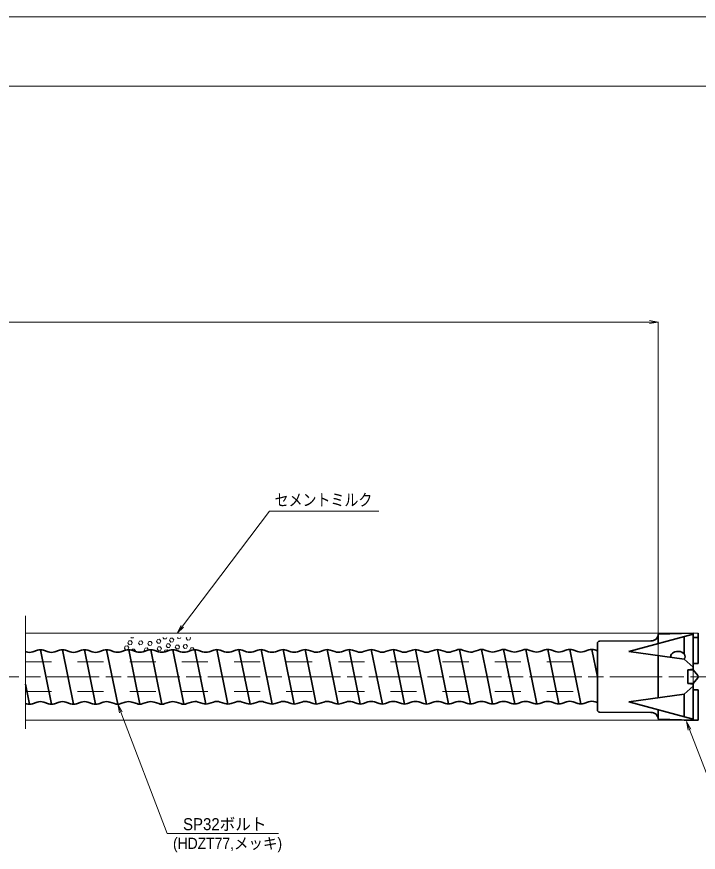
# Model space of a CAD drawing. Units: millimetres at full size, sheet at 1:2.5; details may follow other scales. Extents: x 2161 to 3841, y 1207 to 2409.
# Drawn here: x 3134 to 3526, y 1928.5 to 2409.5 of the extents above; entities that cross this region are included whole.
import ezdxf
from ezdxf.enums import TextEntityAlignment as Align

# ---------------------------------------------------------------- set-up
doc = ezdxf.new("R2010")
doc.units = ezdxf.units.MM
doc.header["$LTSCALE"] = 2.5
doc.linetypes.add('CHAIN', pattern=[18.5, 12, -1.5, 3.5, -1.5])
doc.linetypes.add('DASHED_SPACED', pattern=[12, 6, -6])
for name, color, linetype, lineweight in [('1 外形線', 7, 'Continuous', 35), ('2 細い実線', 3, 'Continuous', 20), ('3 隠れ線', 2, 'DASHED_SPACED', 13), ('4 中心線', 1, 'CHAIN', 15), ('6 寸法線', 4, 'Continuous', 13), ('7 枠・タイトル', 7, 'Continuous', 13), ('DEFPOINTS_8', 7, 'Continuous', 13)]:
    doc.layers.add(name, color=color, linetype=linetype, lineweight=lineweight)
doc.layers.add('9文字', color=7, linetype='Continuous')
doc.styles.add('ＭＳ Ｐゴシック', font='')
doc.styles.get('ＭＳ Ｐゴシック').set_extended_font_data('MS PGothic')

# ---------------------------------------------------------------- blocks, each defined once
blk = doc.blocks.new('open_arrow')
at = {"color": 0, "linetype": 'Continuous', "lineweight": -2}
blk.add_lwpolyline([(7.5, 1.25), (0, 0), (7.5, -1.25)], dxfattribs=at)

msp = doc.modelspace()

# ---------------------------------------------------------------- linework, layer by layer
at = {"layer": '1 外形線'}
for p, q in [((3523.016, 2053.99), (3486.016, 2044.092)), ((3523.016, 2054.602), (3503.016, 2054.102)), ((3503.016, 2054.102), (3503.016, 2048.94)), ((3523.016, 2033.602), (3523.016, 2054.602)), ((3526.016, 2037.102), (3526.016, 2054.602)), ((3498.771, 2050.148), (3469.516, 2050.102)), ((3518.016, 2052.727), (3518.016, 2042.621)), ((3526.016, 2052.102), (3523.016, 2052.102)), ((3139.386, 2043.916), (3139.016, 2044.042)), ((3143.223, 2043.909), (3145.916, 2044.812)), ((3147.685, 2045.104), (3154.035, 2013.764)), ((3152.072, 2043.923), (3149.454, 2044.812)), ((3155.909, 2043.916), (3158.603, 2044.819)), ((3160.371, 2045.111), (3166.721, 2013.771)), ((3164.758, 2043.93), (3162.14, 2044.819)), ((3168.595, 2043.922), (3171.289, 2044.826)), ((3173.058, 2045.118), (3179.408, 2013.778)), ((3177.445, 2043.936), (3174.826, 2044.826)), ((3181.282, 2043.929), (3183.975, 2044.832)), ((3185.744, 2045.124), (3192.094, 2013.784)), ((3190.131, 2043.943), (3187.512, 2044.832)), ((3193.968, 2043.936), (3196.661, 2044.839)), ((3198.43, 2045.131), (3204.78, 2013.791)), ((3202.817, 2043.95), (3200.199, 2044.839)), ((3206.654, 2043.942), (3209.348, 2044.846)), ((3211.116, 2045.138), (3217.466, 2013.798)), ((3215.503, 2043.957), (3212.885, 2044.846)), ((3219.34, 2043.949), (3222.034, 2044.852)), ((3223.803, 2045.145), (3230.153, 2013.805)), ((3228.19, 2043.963), (3225.571, 2044.852)), ((3232.027, 2043.956), (3234.72, 2044.859)), ((3236.489, 2045.151), (3242.839, 2013.811)), ((3240.876, 2043.97), (3238.257, 2044.859)), ((3244.713, 2043.963), (3247.407, 2044.866)), ((3249.175, 2045.158), (3255.525, 2013.818)), ((3253.562, 2043.977), (3250.944, 2044.866)), ((3257.399, 2043.969), (3260.093, 2044.873)), ((3261.861, 2045.165), (3268.211, 2013.825)), ((3266.248, 2043.983), (3263.63, 2044.873)), ((3270.085, 2043.976), (3272.779, 2044.879)), ((3274.548, 2045.171), (3280.898, 2013.831)), ((3278.935, 2043.99), (3276.316, 2044.879)), ((3282.772, 2043.983), (3285.465, 2044.886)), ((3287.234, 2045.178), (3293.584, 2013.838)), ((3291.621, 2043.997), (3289.002, 2044.886)), ((3295.458, 2043.989), (3298.152, 2044.893)), ((3299.92, 2045.185), (3306.27, 2013.845)), ((3304.307, 2044.004), (3301.689, 2044.893)), ((3308.144, 2043.996), (3310.838, 2044.899)), ((3312.606, 2045.192), (3318.956, 2013.852)), ((3316.993, 2044.01), (3314.375, 2044.899)), ((3320.83, 2044.003), (3323.524, 2044.906)), ((3325.293, 2045.198), (3331.643, 2013.858)), ((3329.68, 2044.017), (3327.061, 2044.906)), ((3333.517, 2044.01), (3336.21, 2044.913)), ((3337.979, 2045.205), (3344.329, 2013.865)), ((3342.366, 2044.024), (3339.747, 2044.913)), ((3346.203, 2044.016), (3348.897, 2044.92)), ((3350.665, 2045.212), (3357.015, 2013.872)), ((3355.052, 2044.03), (3352.434, 2044.92)), ((3358.889, 2044.023), (3361.583, 2044.926)), ((3363.351, 2045.218), (3369.701, 2013.878)), ((3367.739, 2044.037), (3365.12, 2044.926)), ((3371.576, 2044.03), (3374.269, 2044.933)), ((3376.038, 2045.225), (3382.388, 2013.885)), ((3380.425, 2044.044), (3377.806, 2044.933)), ((3384.262, 2044.036), (3386.955, 2044.94)), ((3388.724, 2045.232), (3395.074, 2013.892)), ((3393.111, 2044.05), (3390.492, 2044.94)), ((3396.948, 2044.043), (3399.642, 2044.946)), ((3401.41, 2045.239), (3404.578, 2029.602)), ((3405.797, 2044.057), (3403.179, 2044.946)), ((3409.634, 2044.05), (3412.328, 2044.953)), ((3414.096, 2045.245), (3420.446, 2013.905)), ((3418.484, 2044.064), (3415.865, 2044.953)), ((3422.321, 2044.057), (3425.014, 2044.96)), ((3426.783, 2045.252), (3433.133, 2013.912)), ((3431.17, 2044.071), (3428.551, 2044.96)), ((3435.007, 2044.063), (3437.7, 2044.967)), ((3439.469, 2045.259), (3445.819, 2013.919)), ((3443.856, 2044.077), (3441.238, 2044.967)), ((3447.693, 2044.07), (3450.387, 2044.973)), ((3452.155, 2045.265), (3458.505, 2013.925)), ((3456.542, 2044.084), (3453.924, 2044.973)), ((3460.379, 2044.077), (3463.073, 2044.98)), ((3464.841, 2045.272), (3468.016, 2029.602)), ((3468.016, 2044.502), (3466.61, 2044.98)), ((3468.016, 2010.602), (3468.016, 2048.602)), ((3518.016, 2039.602), (3486.016, 2044.092)), ((3503.016, 2041.707), (3503.016, 2029.602)), ((3518.016, 2039.979), (3518.016, 2039.602)), ((3518.016, 2039.602), (3523.016, 2035.102)), ((3526.016, 2037.102), (3523.016, 2037.102)), ((3404.578, 2029.602), (3407.76, 2013.899)), ((3503.016, 2017.497), (3503.016, 2029.602)), ((3520.016, 2033.602), (3523.016, 2033.852)), ((3520.016, 2025.602), (3520.016, 2033.602)), ((3523.016, 2033.602), (3521.016, 2033.602)), ((3523.016, 2033.602), (3525.788, 2030.238)), ((3139.016, 2025.269), (3141.349, 2013.758)), ((3520.016, 2025.602), (3523.016, 2025.352)), ((3523.016, 2025.602), (3521.016, 2025.602)), ((3523.016, 2025.602), (3525.788, 2028.966)), ((3523.016, 2004.602), (3523.016, 2025.602)), ((3518.016, 2019.602), (3523.016, 2024.102)), ((3526.016, 2022.102), (3523.016, 2022.102)), ((3526.016, 2004.602), (3526.016, 2022.102)), ((3365.239, 2015.074), (3367.933, 2014.171)), ((3377.926, 2015.08), (3380.619, 2014.177)), ((3390.612, 2015.087), (3393.305, 2014.184)), ((3399.461, 2015.073), (3396.842, 2014.184)), ((3403.298, 2015.094), (3405.992, 2014.191)), ((3412.147, 2015.08), (3409.529, 2014.191)), ((3415.984, 2015.101), (3418.678, 2014.197)), ((3424.834, 2015.087), (3422.215, 2014.197)), ((3428.671, 2015.107), (3431.364, 2014.204)), ((3437.52, 2015.093), (3434.901, 2014.204)), ((3441.357, 2015.114), (3444.05, 2014.211)), ((3450.206, 2015.1), (3447.588, 2014.211)), ((3454.043, 2015.121), (3456.737, 2014.217)), ((3462.892, 2015.107), (3460.274, 2014.217)), ((3466.729, 2015.127), (3468.016, 2014.696)), ((3518.016, 2019.602), (3486.016, 2015.112)), ((3523.016, 2005.215), (3486.016, 2015.112)), ((3518.016, 2006.477), (3518.016, 2019.602)), ((3139.016, 2014.239), (3139.58, 2014.05)), ((3145.736, 2014.939), (3143.117, 2014.05)), ((3149.573, 2014.96), (3152.266, 2014.056)), ((3158.422, 2014.946), (3155.804, 2014.056)), ((3162.259, 2014.966), (3164.953, 2014.063)), ((3171.108, 2014.952), (3168.49, 2014.063)), ((3174.945, 2014.973), (3177.639, 2014.07)), ((3183.795, 2014.959), (3181.176, 2014.07)), ((3187.632, 2014.98), (3190.325, 2014.077)), ((3196.481, 2014.966), (3193.862, 2014.077)), ((3200.318, 2014.987), (3203.011, 2014.083)), ((3209.167, 2014.973), (3206.549, 2014.083)), ((3213.004, 2014.993), (3215.698, 2014.09)), ((3221.853, 2014.979), (3219.235, 2014.09)), ((3225.69, 2015), (3228.384, 2014.097)), ((3234.54, 2014.986), (3231.921, 2014.097)), ((3238.377, 2015.007), (3241.07, 2014.103)), ((3247.226, 2014.993), (3244.607, 2014.103)), ((3251.063, 2015.013), (3253.757, 2014.11)), ((3259.912, 2014.999), (3257.294, 2014.11)), ((3263.749, 2015.02), (3266.443, 2014.117)), ((3272.598, 2015.006), (3269.98, 2014.117)), ((3276.435, 2015.027), (3279.129, 2014.124)), ((3285.285, 2015.013), (3282.666, 2014.124)), ((3289.122, 2015.034), (3291.815, 2014.13)), ((3297.971, 2015.019), (3295.352, 2014.13)), ((3301.808, 2015.04), (3304.502, 2014.137)), ((3310.657, 2015.026), (3308.039, 2014.137)), ((3314.494, 2015.047), (3317.188, 2014.144)), ((3323.343, 2015.033), (3320.725, 2014.144)), ((3327.18, 2015.054), (3329.874, 2014.15)), ((3336.03, 2015.04), (3333.411, 2014.15)), ((3339.867, 2015.06), (3342.56, 2014.157)), ((3348.716, 2015.046), (3346.097, 2014.157)), ((3352.553, 2015.067), (3355.247, 2014.164)), ((3361.402, 2015.053), (3358.784, 2014.164)), ((3374.089, 2015.06), (3371.47, 2014.171)), ((3386.775, 2015.066), (3384.156, 2014.177)), ((3503.016, 2005.102), (3503.016, 2010.264)), ((3498.771, 2009.056), (3469.516, 2009.102)), ((3523.016, 2004.602), (3503.016, 2005.102)), ((3526.016, 2004.602), (3518.016, 2004.602)), ((3526.016, 2004.602), (3523.016, 2004.602))]:
    msp.add_line(p, q, dxfattribs=at)
for centre, radius, start, end in [((3498.999, 2054.142), 4, 266.73209, 360), ((3469.516, 2048.602), 1.5, 90, 180), ((3147.685, 2039.604), 5.5, 71.24295, 108.75705), ((3154.001, 2049.604), 6, 251.24295, 288.53839), ((3160.371, 2039.611), 5.5, 71.24295, 108.75705), ((3166.688, 2049.611), 6, 251.24295, 288.53839), ((3173.058, 2039.618), 5.5, 71.24295, 108.75705), ((3179.374, 2049.618), 6, 251.24295, 288.53839), ((3185.744, 2039.624), 5.5, 71.24295, 108.75705), ((3192.06, 2049.624), 6, 251.24295, 288.53839), ((3198.43, 2039.631), 5.5, 71.24295, 108.75705), ((3204.747, 2049.631), 6, 251.24295, 288.53839), ((3211.116, 2039.638), 5.5, 71.24295, 108.75705), ((3217.433, 2049.638), 6, 251.24295, 288.53839), ((3223.803, 2039.645), 5.5, 71.24295, 108.75705), ((3230.119, 2049.645), 6, 251.24295, 288.53839), ((3236.489, 2039.651), 5.5, 71.24295, 108.75705), ((3242.805, 2049.651), 6, 251.24295, 288.53839), ((3249.175, 2039.658), 5.5, 71.24295, 108.75705), ((3255.492, 2049.658), 6, 251.24295, 288.53839), ((3261.861, 2039.665), 5.5, 71.24295, 108.75705), ((3268.178, 2049.665), 6, 251.24295, 288.53839), ((3274.548, 2039.671), 5.5, 71.24295, 108.75705), ((3280.864, 2049.671), 6, 251.24295, 288.53839), ((3287.234, 2039.678), 5.5, 71.24295, 108.75705), ((3293.55, 2049.678), 6, 251.24295, 288.53839), ((3299.92, 2039.685), 5.5, 71.24295, 108.75705), ((3306.237, 2049.685), 6, 251.24295, 288.53839), ((3312.606, 2039.692), 5.5, 71.24295, 108.75705), ((3318.923, 2049.692), 6, 251.24295, 288.53839), ((3325.293, 2039.698), 5.5, 71.24295, 108.75705), ((3331.609, 2049.698), 6, 251.24295, 288.53839), ((3337.979, 2039.705), 5.5, 71.24295, 108.75705), ((3344.295, 2049.705), 6, 251.24295, 288.53839), ((3350.665, 2039.712), 5.5, 71.24295, 108.75705), ((3356.982, 2049.712), 6, 251.24295, 288.53839), ((3363.351, 2039.718), 5.5, 71.24295, 108.75705), ((3369.668, 2049.718), 6, 251.24295, 288.53839), ((3376.038, 2039.725), 5.5, 71.24295, 108.75705), ((3382.354, 2049.725), 6, 251.24295, 288.53839), ((3388.724, 2039.732), 5.5, 71.24295, 108.75705), ((3395.04, 2049.732), 6, 251.24295, 288.53839), ((3401.41, 2039.739), 5.5, 71.24295, 108.75705), ((3407.727, 2049.739), 6, 251.24295, 288.53839), ((3414.096, 2039.745), 5.5, 71.24295, 108.75705), ((3420.413, 2049.745), 6, 251.24295, 288.53839), ((3426.783, 2039.752), 5.5, 71.24295, 108.75705), ((3433.099, 2049.752), 6, 251.24295, 288.53839), ((3439.469, 2039.759), 5.5, 71.24295, 108.75705), ((3445.785, 2049.759), 6, 251.24295, 288.53839), ((3452.155, 2039.765), 5.5, 71.24295, 108.75705), ((3458.472, 2049.765), 6, 251.24295, 288.53839), ((3464.841, 2039.772), 5.5, 71.24295, 108.75705), ((3141.315, 2049.598), 6, 251.24295, 288.53839), ((3521.016, 2032.602), 1, 90, 180), ((3525.016, 2029.602), 1, 320.51357, 39.48616), ((3521.016, 2026.602), 1, 180, 270), ((3147.665, 2009.258), 6, 71.46161, 108.75705), ((3160.351, 2009.264), 6, 71.46161, 108.75705), ((3173.038, 2009.271), 6, 71.46161, 108.75705), ((3185.724, 2009.278), 6, 71.46161, 108.75705), ((3198.41, 2009.284), 6, 71.46161, 108.75705), ((3211.097, 2009.291), 6, 71.46161, 108.75705), ((3223.783, 2009.298), 6, 71.46161, 108.75705), ((3236.469, 2009.305), 6, 71.46161, 108.75705), ((3249.155, 2009.311), 6, 71.46161, 108.75705), ((3261.842, 2009.318), 6, 71.46161, 108.75705), ((3274.528, 2009.325), 6, 71.46161, 108.75705), ((3287.214, 2009.331), 6, 71.46161, 108.75705), ((3299.9, 2009.338), 6, 71.46161, 108.75705), ((3312.587, 2009.345), 6, 71.46161, 108.75705), ((3325.273, 2009.352), 6, 71.46161, 108.75705), ((3337.959, 2009.358), 6, 71.46161, 108.75705), ((3350.645, 2009.365), 6, 71.46161, 108.75705), ((3363.332, 2009.372), 6, 71.46161, 108.75705), ((3376.018, 2009.378), 6, 71.46161, 108.75705), ((3388.704, 2009.385), 6, 71.46161, 108.75705), ((3401.39, 2009.392), 6, 71.46161, 108.75705), ((3414.077, 2009.399), 6, 71.46161, 108.75705), ((3426.763, 2009.405), 6, 71.46161, 108.75705), ((3439.449, 2009.412), 6, 71.46161, 108.75705), ((3452.135, 2009.419), 6, 71.46161, 108.75705), ((3464.822, 2009.425), 6, 71.46161, 108.75705), ((3141.349, 2019.258), 5.5, 251.24295, 288.75705), ((3154.035, 2019.264), 5.5, 251.24295, 288.75705), ((3166.721, 2019.271), 5.5, 251.24295, 288.75705), ((3179.408, 2019.278), 5.5, 251.24295, 288.75705), ((3192.094, 2019.284), 5.5, 251.24295, 288.75705), ((3204.78, 2019.291), 5.5, 251.24295, 288.75705), ((3217.466, 2019.298), 5.5, 251.24295, 288.75705), ((3230.153, 2019.305), 5.5, 251.24295, 288.75705), ((3242.839, 2019.311), 5.5, 251.24295, 288.75705), ((3255.525, 2019.318), 5.5, 251.24295, 288.75705), ((3268.211, 2019.325), 5.5, 251.24295, 288.75705), ((3280.898, 2019.331), 5.5, 251.24295, 288.75705), ((3293.584, 2019.338), 5.5, 251.24295, 288.75705), ((3306.27, 2019.345), 5.5, 251.24295, 288.75705), ((3318.956, 2019.352), 5.5, 251.24295, 288.75705), ((3331.643, 2019.358), 5.5, 251.24295, 288.75705), ((3344.329, 2019.365), 5.5, 251.24295, 288.75705), ((3357.015, 2019.372), 5.5, 251.24295, 288.75705), ((3369.701, 2019.378), 5.5, 251.24295, 288.75705), ((3382.388, 2019.385), 5.5, 251.24295, 288.75705), ((3395.074, 2019.392), 5.5, 251.24295, 288.75705), ((3407.76, 2019.399), 5.5, 251.24295, 288.75705), ((3420.446, 2019.405), 5.5, 251.24295, 288.75705), ((3433.133, 2019.412), 5.5, 251.24295, 288.75705), ((3445.819, 2019.419), 5.5, 251.24295, 288.75705), ((3458.505, 2019.425), 5.5, 251.24295, 288.75705), ((3469.516, 2010.602), 1.5, 180, 270), ((3498.999, 2005.062), 4, 360, 93.26791)]:
    msp.add_arc(centre, radius, start, end, dxfattribs=at)
for major_axis, ratio, start_param, end_param in [((4.345, 0), 0.65093, 1.5707963, 3.359402), ((3.958, 0), 0.714598, 5.6574205, 7.8539816)]:
    msp.add_ellipse((3514.516, 2041.3), major_axis=major_axis, ratio=ratio, start_param=start_param, end_param=end_param, dxfattribs=at)
at = {"layer": '2 細い実線'}
for p, q in [((3139.016, 1999.602), (3139.016, 2064.602)), ((3526.016, 2054.602), (3139.016, 2054.602)), ((3198.009, 2049.046), (3198.538, 2050.179)), ((3198.726, 2048.022), (3198.009, 2049.046)), ((3199.783, 2050.288), (3198.538, 2050.179)), ((3199.827, 2051.877), (3199.623, 2052.169)), ((3200.5, 2049.264), (3199.783, 2050.288)), ((3201.073, 2051.986), (3199.827, 2051.877)), ((3199.972, 2048.131), (3200.5, 2049.264)), ((3201.073, 2051.986), (3201.158, 2052.169)), ((3204.032, 2048.977), (3204.56, 2050.11)), ((3204.749, 2047.953), (3204.032, 2048.977)), ((3205.805, 2050.219), (3204.56, 2050.11)), ((3206.522, 2049.195), (3205.805, 2050.219)), ((3205.994, 2048.062), (3206.522, 2049.195)), ((3209.407, 2048.633), (3209.936, 2049.765)), ((3211.181, 2049.874), (3209.936, 2049.765)), ((3211.898, 2048.85), (3211.181, 2049.874)), ((3211.37, 2047.718), (3211.898, 2048.85)), ((3214.431, 2049.894), (3214.959, 2051.027)), ((3215.148, 2048.87), (3214.431, 2049.894)), ((3216.204, 2051.136), (3214.959, 2051.027)), ((3216.393, 2048.979), (3215.148, 2048.87)), ((3216.921, 2050.112), (3216.204, 2051.136)), ((3216.393, 2048.979), (3216.921, 2050.112)), ((3218.695, 2051.354), (3218.124, 2052.169)), ((3219.94, 2051.463), (3218.695, 2051.354)), ((3219.94, 2051.463), (3220.269, 2052.169)), ((3221.902, 2050.548), (3222.43, 2051.681)), ((3222.619, 2049.524), (3221.902, 2050.548)), ((3223.676, 2051.79), (3222.43, 2051.681)), ((3223.864, 2049.633), (3222.619, 2049.524)), ((3224.393, 2050.766), (3223.676, 2051.79)), ((3223.864, 2049.633), (3224.393, 2050.766)), ((3226.884, 2051.611), (3226.494, 2052.169)), ((3228.129, 2051.72), (3226.884, 2051.611)), ((3228.129, 2051.72), (3228.339, 2052.169)), ((3231.562, 2051.681), (3231.79, 2052.169)), ((3232.279, 2050.657), (3231.562, 2051.681)), ((3233.524, 2050.766), (3232.279, 2050.657)), ((3233.524, 2050.766), (3234.052, 2051.898)), ((3234.052, 2051.898), (3233.863, 2052.169)), ((3195.941, 2046.103), (3196.469, 2047.236)), ((3196.658, 2045.079), (3195.941, 2046.103)), ((3197.714, 2047.345), (3196.469, 2047.236)), ((3197.903, 2045.188), (3196.658, 2045.079)), ((3198.431, 2046.321), (3197.714, 2047.345)), ((3197.903, 2045.188), (3198.431, 2046.321)), ((3199.972, 2048.131), (3198.726, 2048.022)), ((3200.139, 2044.859), (3200.394, 2045.406)), ((3201.639, 2045.515), (3200.394, 2045.406)), ((3202.356, 2044.491), (3201.639, 2045.515)), ((3202.201, 2044.159), (3202.356, 2044.491)), ((3205.994, 2048.062), (3204.749, 2047.953)), ((3207.337, 2044.927), (3207.865, 2046.06)), ((3207.765, 2044.315), (3207.337, 2044.927)), ((3209.11, 2046.169), (3207.865, 2046.06)), ((3209.827, 2045.145), (3209.11, 2046.169)), ((3210.124, 2047.609), (3209.407, 2048.633)), ((3209.751, 2044.981), (3209.827, 2045.145)), ((3211.37, 2047.718), (3210.124, 2047.609)), ((3214.808, 2045.581), (3215.336, 2046.714)), ((3215.525, 2044.557), (3214.808, 2045.581)), ((3216.582, 2046.823), (3215.336, 2046.714)), ((3216.77, 2044.666), (3215.525, 2044.557)), ((3217.299, 2045.799), (3216.582, 2046.823)), ((3216.77, 2044.666), (3217.299, 2045.799)), ((3218.748, 2043.784), (3219.261, 2044.884)), ((3220.506, 2044.993), (3219.261, 2044.884)), ((3219.962, 2047.351), (3220.49, 2048.483)), ((3220.679, 2046.327), (3219.962, 2047.351)), ((3221.736, 2048.592), (3220.49, 2048.483)), ((3220.876, 2044.464), (3220.506, 2044.993)), ((3221.924, 2046.436), (3220.679, 2046.327)), ((3222.453, 2047.568), (3221.736, 2048.592)), ((3221.924, 2046.436), (3222.453, 2047.568)), ((3225.236, 2046.583), (3225.765, 2047.716)), ((3225.953, 2045.559), (3225.236, 2046.583)), ((3227.01, 2047.825), (3225.765, 2047.716)), ((3227.198, 2045.668), (3225.953, 2045.559)), ((3227.727, 2046.801), (3227.01, 2047.825)), ((3227.198, 2045.668), (3227.727, 2046.801)), ((3229.751, 2046.888), (3230.279, 2048.021)), ((3230.468, 2045.864), (3229.751, 2046.888)), ((3231.525, 2048.13), (3230.279, 2048.021)), ((3231.713, 2045.973), (3230.468, 2045.864)), ((3232.242, 2047.106), (3231.525, 2048.13)), ((3231.713, 2045.973), (3232.242, 2047.106)), ((3233.675, 2045.058), (3234.204, 2046.191)), ((3234.02, 2044.566), (3233.675, 2045.058)), ((3235.449, 2046.3), (3234.204, 2046.191)), ((3236.166, 2045.276), (3235.449, 2046.3)), ((3236.101, 2045.138), (3236.166, 2045.276)), ((3526.016, 2004.602), (3139.016, 2004.602))]:
    msp.add_line(p, q, dxfattribs=at)
at = {"layer": '3 隠れ線'}
for p, q in [((3139.016, 2038.102), (3468.016, 2038.102)), ((3523.016, 2025.602), (3523.016, 2033.602)), ((3139.016, 2021.102), (3468.016, 2021.102))]:
    msp.add_line(p, q, dxfattribs=at)
at = {"layer": '4 中心線'}
msp.add_line((2504.016, 2029.602), (3545.483, 2029.602), dxfattribs=at)
at = {"layer": '6 寸法線'}
for p, q in [((2504.016, 2233.684), (3503.016, 2233.684)), ((3503.016, 2029.665), (3503.016, 2233.864))]:
    msp.add_line(p, q, dxfattribs=at)
for points in [[(3226.284, 2054.602), (3229.301, 2058.589), (3279.455, 2124.861), (3342.225, 2124.861)], [(3192.094, 2013.784), (3193.874, 2009.112), (3220.486, 1939.265), (3284.591, 1939.265)], [(3519.183, 2003.787), (3520.994, 1999.127), (3544.264, 1939.265), (3611.072, 1939.265)]]:
    msp.add_lwpolyline(points, dxfattribs=at)
at = {"layer": '7 枠・タイトル'}
msp.add_line((2200.89, 2369.457), (3800.89, 2369.457), dxfattribs=at)
at = {"layer": 'DEFPOINTS_8'}
msp.add_line((2160.89, 2409.457), (3840.89, 2409.457), dxfattribs=at)

# ---------------------------------------------------------------- block references
at = {"layer": '6 寸法線', "xscale": 0.667, "yscale": 0.667}
for p, rotation in [((3503.016, 2233.684), 180), ((3226.284, 2054.602), 52.9), ((3192.094, 2013.784), 290.9), ((3519.183, 2003.787), 291.2)]:
    msp.add_blockref('open_arrow', p, dxfattribs=dict(at, rotation=rotation))

# ---------------------------------------------------------------- texts
at = {"layer": '9文字', "style": 'ＭＳ Ｐゴシック'}
for s, height, width, p in [('セメントミルク', 6.928, 0.85, (3282.355, 2125.823)), ('SP32ボルト', 6.928, 0.95, (3229.691, 1939.179)), ('(HDZT77,メッキ)', 6.433, 0.95, (3223.902, 1928.54))]:
    msp.add_text(s, height=height, dxfattribs=dict(at, width=width)).set_placement(p, align=Align.BOTTOM_LEFT)

doc.saveas('drawing.dxf')
